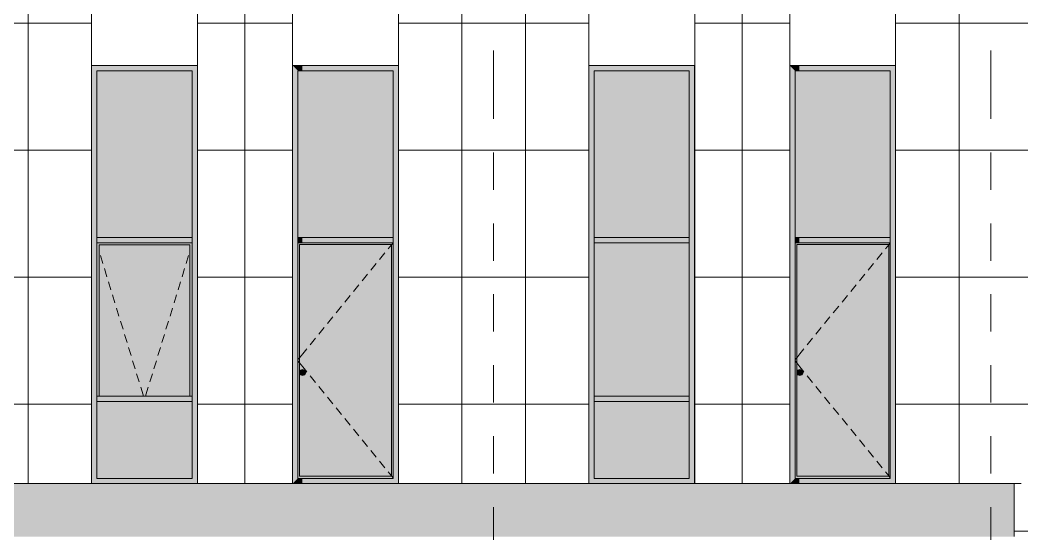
# Model space of a CAD drawing. Header units: millimetres. Extents: x 1499747 to 4230374, y -28481 to 441852.
# Drawn here: x 4137387 to 4146857, y 368603 to 373458 of the extents above; entities that cross this region are included whole.
import ezdxf

# ---------------------------------------------------------------- set-up
doc = ezdxf.new("R2010")
doc.units = ezdxf.units.MM
doc.header["$MEASUREMENT"] = 0
doc.layers.add('Чертеж и Рисунок', color=7, linetype='Continuous')

msp = doc.modelspace()

# ---------------------------------------------------------------- hatches: boundary and pattern name
at = {"layer": 'Чертеж и Рисунок', "linetype": 'Continuous', "lineweight": 0, "true_color": 0x2e2e2e}
for points in [[(4138063.15023, 373028.37032), (4138113.15031, 372978.37024), (4139013.15168, 372978.37024), (4139063.15176, 373028.37032)], [(4138063.15023, 371378.36779), (4138113.15031, 371378.36779), (4138113.15031, 372978.37024), (4138063.15023, 373028.37032)], [(4139013.15168, 372978.37024), (4139013.15168, 371378.36779), (4139063.15176, 371378.36779), (4139063.15176, 373028.37032)], [(4139962.95313, 373028.37032), (4140012.95321, 372978.37024), (4140053.85327, 372978.37024), (4140053.85327, 373028.37032)], [(4139962.95313, 371378.36779), (4140012.95321, 371378.36779), (4140012.95321, 372978.37024), (4139962.95313, 373028.37032)], [(4140053.85327, 372978.37024), (4140912.95458, 372978.37024), (4140962.95466, 373028.37032), (4140053.85327, 373028.37032)], [(4140912.95458, 372978.37024), (4140912.95458, 371378.36779), (4140962.95466, 371378.36779), (4140962.95466, 373028.37032)], [(4142762.45741, 373028.37032), (4142762.35741, 373028.37032), (4142762.35741, 371378.36779), (4142812.35749, 371378.36779), (4142812.35749, 372978.37024)], [(4143762.35894, 373028.37032), (4142762.45741, 373028.37032), (4142812.35749, 372978.37024), (4143712.35886, 372978.37024)], [(4143712.35886, 372978.37024), (4143712.35886, 371378.36779), (4143762.35894, 371378.36779), (4143762.35894, 373028.37032)], [(4144753.36045, 373028.37032), (4144662.36031, 373028.37032), (4144712.36039, 372978.37024), (4144753.36045, 372978.37024)], [(4144662.36031, 373028.37032), (4144662.36031, 371378.36779), (4144712.36039, 371378.36779), (4144712.36039, 372978.37024)], [(4144753.36045, 373028.37032), (4144753.36045, 372978.37024), (4145612.36176, 372978.37024), (4145662.36184, 373028.37032)], [(4145662.36184, 371378.36779), (4145662.36184, 373028.37032), (4145612.36176, 372978.37024), (4145612.36176, 371378.36779)], [(4138063.15023, 369878.3655), (4138113.15031, 369878.3655), (4138113.15031, 371378.36779), (4138063.15023, 371378.36779)], [(4138113.15031, 371403.36783), (4138113.15031, 371353.36776), (4139013.15168, 371353.36776), (4139013.15168, 371403.36783)], [(4139063.15176, 369878.3655), (4139063.15176, 371378.36779), (4139013.15168, 371378.36779), (4139013.15168, 369878.3655)], [(4139962.95313, 369078.36428), (4140012.95321, 369128.36436), (4140012.95321, 371378.36779), (4139962.95313, 371378.36779)], [(4140053.85327, 371403.36783), (4140012.95321, 371403.36783), (4140012.95321, 371353.36776), (4140053.85327, 371353.36776)], [(4140912.95458, 371403.36783), (4140053.85327, 371403.36783), (4140053.85327, 371353.36776), (4140912.95458, 371353.36776)], [(4140962.95466, 371378.36779), (4140912.95458, 371378.36779), (4140912.95458, 369128.36436), (4140962.95466, 369078.36428)], [(4142762.35741, 369878.3655), (4142812.35749, 369878.3655), (4142812.35749, 371378.36779), (4142762.35741, 371378.36779)], [(4142812.35749, 371403.36783), (4142812.35749, 371353.36776), (4143712.35886, 371353.36776), (4143712.35886, 371403.36783)], [(4143762.35894, 369878.3655), (4143762.35894, 371378.36779), (4143712.35886, 371378.36779), (4143712.35886, 369878.3655)], [(4144662.36031, 369078.36428), (4144712.36039, 369128.36436), (4144712.36039, 371378.36779), (4144662.36031, 371378.36779)], [(4144753.36045, 371403.36783), (4144712.36039, 371403.36783), (4144712.36039, 371353.36776), (4144753.36045, 371353.36776)], [(4145612.36176, 371403.36783), (4144753.36045, 371403.36783), (4144753.36045, 371353.36776), (4145612.36176, 371353.36776)], [(4145662.36184, 371378.36779), (4145612.36176, 371378.36779), (4145612.36176, 369128.36436), (4145662.36184, 369078.36428)], [(4138113.15031, 369878.3655), (4138113.15031, 369853.36546), (4139013.15168, 369853.36546), (4139013.15168, 369903.36554), (4138113.15031, 369903.36554)], [(4142812.35749, 369878.3655), (4142812.35749, 369853.36546), (4143712.35886, 369853.36546), (4143712.35886, 369903.36554), (4142812.35749, 369903.36554)], [(4138063.15023, 369878.3655), (4138063.15023, 369078.36428), (4138113.15031, 369128.36436), (4138113.15031, 369878.3655)], [(4139063.15176, 369878.3655), (4139013.15168, 369878.3655), (4139013.15168, 369128.36436), (4139063.15176, 369078.36428)], [(4142762.35741, 369878.3655), (4142762.35741, 369078.36428), (4142812.35749, 369128.36436), (4142812.35749, 369878.3655)], [(4143762.35894, 369878.3655), (4143712.35886, 369878.3655), (4143712.35886, 369128.36436), (4143762.35894, 369078.36428)], [(4138063.15023, 369078.36428), (4139063.15176, 369078.36428), (4139013.15168, 369128.36436), (4138113.15031, 369128.36436)], [(4139962.95313, 369078.36428), (4140053.85327, 369078.36428), (4140053.85327, 369128.36436), (4140012.95321, 369128.36436)], [(4140053.85327, 369078.36428), (4140962.95466, 369078.36428), (4140912.95458, 369128.36436), (4140053.85327, 369128.36436)], [(4142762.35741, 369078.36428), (4143762.35894, 369078.36428), (4143712.35886, 369128.36436), (4142812.35749, 369128.36436)], [(4144662.36031, 369078.36428), (4144753.36045, 369078.36428), (4144753.36045, 369128.36436), (4144712.36039, 369128.36436)], [(4144753.36045, 369078.36428), (4145662.36184, 369078.36428), (4145612.36176, 369128.36436), (4144753.36045, 369128.36436)]]:
    msp.add_hatch(color=250, dxfattribs=at).paths.add_polyline_path(points)
at = {"layer": 'Чертеж и Рисунок', "linetype": 'Continuous', "lineweight": 0, "true_color": 0x84adf9}
for points in [[(4138113.15031, 371403.36783), (4139013.15168, 371403.36783), (4139013.15168, 372978.37024), (4138113.15031, 372978.37024)], [(4140012.95321, 372978.37024), (4140012.95321, 371403.36783), (4140912.95458, 371403.36783), (4140912.95458, 372978.37024)], [(4143712.35886, 372978.37024), (4142812.35749, 372978.37024), (4142812.35749, 371403.36783), (4143712.35886, 371403.36783)], [(4144712.36039, 372978.37024), (4144712.36039, 371403.36783), (4145612.36176, 371403.36783), (4145612.36176, 372978.37024)], [(4138133.15034, 369903.36554), (4138993.15165, 369903.36554), (4138993.15165, 371333.36773), (4138133.15034, 371333.36773)], [(4142812.35749, 371353.36776), (4142812.35749, 369903.36553), (4143712.35885, 369903.36553), (4143712.35885, 371353.36776)], [(4138113.15031, 369853.36547), (4138113.15031, 369128.36436), (4139013.15168, 369128.36436), (4139013.15168, 369853.36547)], [(4142812.35749, 369853.36547), (4142812.35749, 369128.36436), (4143712.35886, 369128.36436), (4143712.35886, 369853.36547)]]:
    msp.add_hatch(color=161, dxfattribs=at).paths.add_polyline_path(points)
at = {"layer": 'Чертеж и Рисунок', "linetype": 'Continuous', "lineweight": 0, "true_color": 0xf7fdff}
for points in [[(4138133.15034, 371333.36773), (4138113.15031, 371353.36776), (4138113.15031, 369903.36554), (4138133.15034, 369903.36554)], [(4139013.15168, 371353.36776), (4138113.15031, 371353.36776), (4138133.15034, 371333.36773), (4138993.15165, 371333.36773)], [(4138993.15165, 369903.36553), (4139013.15169, 369903.36553), (4139013.15169, 371353.36776), (4138993.15165, 371333.36772)], [(4140012.95321, 371353.36776), (4140012.95321, 369133.36436), (4140027.95323, 369148.36439), (4140027.95323, 371338.36773)], [(4140012.95321, 371353.36776), (4140027.95323, 371338.36773), (4140897.95456, 371338.36773), (4140912.95458, 371353.36776), (4140053.85327, 371353.36776)], [(4140897.95456, 369148.36439), (4140912.95458, 369133.36436), (4140912.95458, 371353.36776), (4140897.95456, 371338.36773)], [(4144712.36039, 371353.36776), (4144712.36039, 369133.36436), (4144727.36041, 369148.36439), (4144727.36041, 371338.36773)], [(4144712.36039, 371353.36776), (4144727.36041, 371338.36773), (4145597.36174, 371338.36773), (4145612.36176, 371353.36776), (4144753.36045, 371353.36776)], [(4145597.36174, 369148.36439), (4145612.36176, 369133.36436), (4145612.36176, 371353.36776), (4145597.36174, 371338.36773)], [(4140012.95321, 369128.36436), (4140912.95458, 369128.36436), (4140912.95458, 369133.36436), (4140897.95456, 369148.36439), (4140027.95323, 369148.36439), (4140012.95321, 369133.36436)], [(4144712.36039, 369128.36436), (4145612.36176, 369128.36436), (4145612.36176, 369133.36436), (4145597.36174, 369148.36439), (4144727.36041, 369148.36439), (4144712.36039, 369133.36436)]]:
    msp.add_hatch(color=7, dxfattribs=at).paths.add_polyline_path(points)
at = {"layer": 'Чертеж и Рисунок', "linetype": 'Continuous', "lineweight": 0, "true_color": 0x84adf9}
h = msp.add_hatch(color=161, dxfattribs=at)
h.paths.add_polyline_path([(4140027.95323, 371338.36773), (4140027.95323, 369148.36439), (4140897.95455, 369148.36439), (4140897.95455, 371338.36773)])
h.paths.add_polyline_path([(4140028.15324, 370128.36589), (4140036.85324, 370149.46591), (4140057.95329, 370158.16593), (4140078.95332, 370149.46591), (4140087.65331, 370128.36589), (4140078.95332, 370107.36586), (4140057.95329, 370098.66583), (4140036.85324, 370107.36586)], flags=0)
h = msp.add_hatch(color=161, dxfattribs=at)
h.paths.add_polyline_path([(4144727.36041, 371338.36773), (4144727.36041, 369148.36439), (4145597.36173, 369148.36439), (4145597.36173, 371338.36773)])
h.paths.add_polyline_path([(4144727.66041, 370128.36589), (4144736.36044, 370149.46591), (4144757.36047, 370158.16593), (4144778.46049, 370149.46591), (4144787.16052, 370128.36589), (4144778.46049, 370107.36586), (4144757.36047, 370098.66583), (4144736.36044, 370107.36586)], flags=0)
at = {"layer": 'Чертеж и Рисунок', "linetype": 'Continuous', "lineweight": 0, "true_color": 0x6e2a0f}
for points in [[(4140036.75325, 370128.36588), (4140042.95326, 370143.46591), (4140036.85325, 370149.46592), (4140028.15323, 370128.36588)], [(4140042.95326, 370113.36586), (4140036.75325, 370128.36588), (4140028.15323, 370128.36588), (4140036.85325, 370107.36585)], [(4140041.65325, 370128.36588), (4140046.45326, 370139.8659), (4140042.95326, 370143.46591), (4140036.75325, 370128.36588)], [(4140046.45326, 370116.86587), (4140041.65325, 370128.36588), (4140036.75325, 370128.36588), (4140042.95326, 370113.36586)], [(4140042.95326, 370143.46591), (4140057.95328, 370149.66592), (4140057.95328, 370158.16593), (4140036.85325, 370149.46592)], [(4140057.95328, 370107.16585), (4140042.95326, 370113.36586), (4140036.85325, 370107.36585), (4140057.95328, 370098.66584)], [(4140046.65326, 370128.36588), (4140049.95327, 370136.3659), (4140046.45326, 370139.8659), (4140041.65325, 370128.36588)], [(4140049.95327, 370120.36587), (4140046.65326, 370128.36588), (4140041.65325, 370128.36588), (4140046.45326, 370116.86587)], [(4140046.45326, 370139.8659), (4140057.95328, 370144.66591), (4140057.95328, 370149.66592), (4140042.95326, 370143.46591)], [(4140057.95328, 370112.16586), (4140046.45326, 370116.86587), (4140042.95326, 370113.36586), (4140057.95328, 370107.16585)], [(4140049.95327, 370136.3659), (4140057.95328, 370139.7659), (4140057.95328, 370144.66591), (4140046.45326, 370139.8659)], [(4140057.95328, 370117.06587), (4140049.95327, 370120.36587), (4140046.45326, 370116.86587), (4140057.95328, 370112.16586)], [(4140047.45326, 370128.36588), (4140050.55327, 370120.96587), (4140056.45328, 370118.56587), (4140056.45328, 370138.2659), (4140050.55327, 370135.8659)], [(4140059.45328, 370135.4659), (4140059.45328, 370138.3659), (4140056.45328, 370138.3659), (4140056.45328, 370135.4659)], [(4140059.45328, 370128.36588), (4140059.45328, 370135.4659), (4140056.45328, 370135.4659), (4140056.45328, 370128.36588)], [(4140059.45328, 370121.36587), (4140059.45328, 370128.36588), (4140056.45328, 370128.36588), (4140056.45328, 370121.36587)], [(4140059.45328, 370118.36587), (4140059.45328, 370121.36587), (4140056.45328, 370121.36587), (4140056.45328, 370118.36587)], [(4140056.75328, 370138.3659), (4140059.15328, 370138.3659), (4140057.95328, 370138.8659)], [(4140056.75328, 370118.36587), (4140057.95328, 370117.86587), (4140059.15328, 370118.36587)], [(4140057.95328, 370149.66592), (4140072.9533, 370143.46591), (4140078.95331, 370149.46592), (4140057.95328, 370158.16593)], [(4140057.95328, 370144.66591), (4140069.4533, 370139.8659), (4140072.9533, 370143.46591), (4140057.95328, 370149.66592)], [(4140057.95328, 370139.7659), (4140065.95329, 370136.3659), (4140069.4533, 370139.8659), (4140057.95328, 370144.66591)], [(4140065.95329, 370120.36587), (4140057.95328, 370117.06587), (4140057.95328, 370112.16586), (4140069.4533, 370116.86587)], [(4140069.4533, 370116.86587), (4140057.95328, 370112.16586), (4140057.95328, 370107.16585), (4140072.9533, 370113.36586)], [(4140072.9533, 370113.36586), (4140057.95328, 370107.16585), (4140057.95328, 370098.66584), (4140078.95331, 370107.36585)], [(4140059.45328, 370138.2659), (4140059.45328, 370118.56587), (4140065.35329, 370120.96587), (4140068.45329, 370128.36588), (4140065.35329, 370135.8659)], [(4140065.95329, 370136.3659), (4140069.2533, 370128.36588), (4140074.2533, 370128.36588), (4140069.4533, 370139.8659)], [(4140069.2533, 370128.36588), (4140065.95329, 370120.36587), (4140069.4533, 370116.86587), (4140074.2533, 370128.36588)], [(4140069.4533, 370139.8659), (4140074.2533, 370128.36588), (4140079.15331, 370128.36588), (4140072.9533, 370143.46591)], [(4140074.2533, 370128.36588), (4140069.4533, 370116.86587), (4140072.9533, 370113.36586), (4140079.15331, 370128.36588)], [(4140072.9533, 370143.46591), (4140079.15331, 370128.36588), (4140087.65332, 370128.36588), (4140078.95331, 370149.46592)], [(4140079.15331, 370128.36588), (4140072.9533, 370113.36586), (4140078.95331, 370107.36585), (4140087.65332, 370128.36588)], [(4144736.16043, 370128.36588), (4144742.36044, 370143.46591), (4144736.36043, 370149.46592), (4144727.66041, 370128.36588)], [(4144742.36044, 370113.36586), (4144736.16043, 370128.36588), (4144727.66041, 370128.36588), (4144736.36043, 370107.36585)], [(4144741.16043, 370128.36588), (4144745.86044, 370139.8659), (4144742.36044, 370143.46591), (4144736.16043, 370128.36588)], [(4144745.86044, 370116.86587), (4144741.16043, 370128.36588), (4144736.16043, 370128.36588), (4144742.36044, 370113.36586)], [(4144742.36044, 370143.46591), (4144757.36046, 370149.66592), (4144757.36046, 370158.16593), (4144736.36043, 370149.46592)], [(4144757.36046, 370107.16585), (4144742.36044, 370113.36586), (4144736.36043, 370107.36585), (4144757.36046, 370098.66584)], [(4144746.06044, 370128.36588), (4144749.36045, 370136.3659), (4144745.86044, 370139.8659), (4144741.16043, 370128.36588)], [(4144749.36045, 370120.36587), (4144746.06044, 370128.36588), (4144741.16043, 370128.36588), (4144745.86044, 370116.86587)], [(4144745.86044, 370139.8659), (4144757.36046, 370144.66591), (4144757.36046, 370149.66592), (4144742.36044, 370143.46591)], [(4144757.36046, 370112.16586), (4144745.86044, 370116.86587), (4144742.36044, 370113.36586), (4144757.36046, 370107.16585)], [(4144749.36045, 370136.3659), (4144757.36046, 370139.7659), (4144757.36046, 370144.66591), (4144745.86044, 370139.8659)], [(4144757.36046, 370117.06587), (4144749.36045, 370120.36587), (4144745.86044, 370116.86587), (4144757.36046, 370112.16586)], [(4144746.86044, 370128.36588), (4144749.96045, 370120.96587), (4144755.86046, 370118.56587), (4144755.86046, 370138.2659), (4144749.96045, 370135.8659)], [(4144758.86046, 370135.4659), (4144758.86046, 370138.3659), (4144755.86046, 370138.3659), (4144755.86046, 370135.4659)], [(4144758.86046, 370128.36588), (4144758.86046, 370135.4659), (4144755.86046, 370135.4659), (4144755.86046, 370128.36588)], [(4144758.86046, 370121.36587), (4144758.86046, 370128.36588), (4144755.86046, 370128.36588), (4144755.86046, 370121.36587)], [(4144758.86046, 370118.36587), (4144758.86046, 370121.36587), (4144755.86046, 370121.36587), (4144755.86046, 370118.36587)], [(4144757.36046, 370138.8659), (4144756.16046, 370138.3659), (4144758.56046, 370138.3659)], [(4144758.56046, 370118.36587), (4144756.16046, 370118.36587), (4144757.36046, 370117.86587)], [(4144757.36046, 370149.66592), (4144772.36048, 370143.46591), (4144778.46049, 370149.46592), (4144757.36046, 370158.16593)], [(4144757.36046, 370144.66591), (4144768.86048, 370139.8659), (4144772.36048, 370143.46591), (4144757.36046, 370149.66592)], [(4144757.36046, 370139.7659), (4144765.36047, 370136.3659), (4144768.86048, 370139.8659), (4144757.36046, 370144.66591)], [(4144765.36047, 370120.36587), (4144757.36046, 370117.06587), (4144757.36046, 370112.16586), (4144768.86048, 370116.86587)], [(4144768.86048, 370116.86587), (4144757.36046, 370112.16586), (4144757.36046, 370107.16585), (4144772.36048, 370113.36586)], [(4144772.36048, 370113.36586), (4144757.36046, 370107.16585), (4144757.36046, 370098.66584), (4144778.46049, 370107.36585)], [(4144758.86046, 370138.2659), (4144758.86046, 370118.56587), (4144764.86047, 370120.96587), (4144767.86047, 370128.36588), (4144764.86047, 370135.8659)], [(4144765.36047, 370136.3659), (4144768.66048, 370128.36588), (4144773.66048, 370128.36588), (4144768.86048, 370139.8659)], [(4144768.66048, 370128.36588), (4144765.36047, 370120.36587), (4144768.86048, 370116.86587), (4144773.66048, 370128.36588)], [(4144768.86048, 370139.8659), (4144773.66048, 370128.36588), (4144778.66049, 370128.36588), (4144772.36048, 370143.46591)], [(4144773.66048, 370128.36588), (4144768.86048, 370116.86587), (4144772.36048, 370113.36586), (4144778.66049, 370128.36588)], [(4144772.36048, 370143.46591), (4144778.66049, 370128.36588), (4144787.1605, 370128.36588), (4144778.46049, 370149.46592)], [(4144778.66049, 370128.36588), (4144772.36048, 370113.36586), (4144778.46049, 370107.36585), (4144787.1605, 370128.36588)]]:
    msp.add_hatch(color=26, dxfattribs=at).paths.add_polyline_path(points)
h = msp.add_hatch(color=26, dxfattribs=at)
h.paths.add_polyline_path([(4140046.65326, 370128.36588), (4140049.95327, 370120.36587), (4140057.95328, 370117.06587), (4140065.95329, 370120.36587), (4140069.2533, 370128.36588), (4140065.95329, 370136.3659), (4140057.95328, 370139.7659), (4140049.95327, 370136.3659)])
h.paths.add_polyline_path([(4140047.45326, 370128.36588), (4140050.55327, 370135.8659), (4140056.45328, 370138.2659), (4140056.45328, 370138.3659), (4140056.75328, 370138.3659), (4140057.95328, 370138.8659), (4140059.15328, 370138.3659), (4140059.45328, 370138.3659), (4140059.45328, 370138.2659), (4140065.35329, 370135.8659), (4140068.45329, 370128.36588), (4140065.35329, 370120.96587), (4140059.45328, 370118.56587), (4140059.45328, 370118.36587), (4140059.15328, 370118.36587), (4140057.95328, 370117.86587), (4140056.75328, 370118.36587), (4140056.45328, 370118.36587), (4140056.45328, 370118.56587), (4140050.55327, 370120.96587)], flags=0)
h = msp.add_hatch(color=26, dxfattribs=at)
h.paths.add_polyline_path([(4144746.06044, 370128.36588), (4144749.36045, 370120.36587), (4144757.36046, 370117.06587), (4144765.36047, 370120.36587), (4144768.66048, 370128.36588), (4144765.36047, 370136.3659), (4144757.36046, 370139.7659), (4144749.36045, 370136.3659)])
h.paths.add_polyline_path([(4144746.86044, 370128.36588), (4144749.96045, 370135.8659), (4144755.86046, 370138.2659), (4144755.86046, 370138.3659), (4144756.16046, 370138.3659), (4144757.36046, 370138.8659), (4144758.56046, 370138.3659), (4144758.86046, 370138.3659), (4144758.86046, 370138.2659), (4144764.86047, 370135.8659), (4144767.86047, 370128.36588), (4144764.86047, 370120.96587), (4144758.86046, 370118.56587), (4144758.86046, 370118.36587), (4144758.56046, 370118.36587), (4144757.36046, 370117.86587), (4144756.16046, 370118.36587), (4144755.86046, 370118.36587), (4144755.86046, 370118.56587), (4144749.96045, 370120.96587)], flags=0)
at = {"layer": 'Чертеж и Рисунок', "linetype": 'Continuous', "lineweight": 0, "true_color": 0xffffff}
msp.add_hatch(color=7, dxfattribs=at).paths.add_polyline_path([(4146782.76355, 369078.36428), (4118512.72036, 369078.36428), (4118512.72036, 368578.36352), (4146782.76355, 368578.36352)])

# ---------------------------------------------------------------- linework, layer by layer
at = {"layer": 'Чертеж и Рисунок', "color": 253, "linetype": 'Continuous', "lineweight": 5, "true_color": 0xaaaaaa}
for points in [[(4137462.74931, 373528.37108), (4137462.74931, 369078.36428)], [(4138062.75023, 373528.37108), (4138062.75023, 369078.36428)], [(4139062.75176, 373528.37108), (4139062.75176, 369078.36428)], [(4139512.55245, 373528.37108), (4139512.55245, 369078.36428)], [(4139962.45313, 373528.37108), (4139962.45313, 369078.36428)], [(4140962.45466, 373528.37108), (4140962.45466, 369078.36428)], [(4141562.45558, 373528.37108), (4141562.45558, 369078.36428)], [(4142163.05649, 373528.37108), (4142163.05649, 369078.36428)], [(4142763.05741, 373528.37108), (4142763.05741, 369078.36428)], [(4143763.05894, 373528.37108), (4143763.05894, 369078.36428)], [(4144212.85963, 373528.37108), (4144212.85963, 369078.36428)], [(4144662.56031, 373528.37108), (4144662.56031, 369078.36428)], [(4145662.76184, 373528.37108), (4145662.76184, 369078.36428)], [(4146262.56276, 373528.37108), (4146262.56276, 369078.36428)], [(4136187.74737, 373427.97093), (4138062.75023, 373427.97093)], [(4139063.15176, 373427.97093), (4139963.15313, 373427.97093)], [(4140962.95466, 373427.97093), (4142762.75741, 373427.97093)], [(4143762.35894, 373427.97093), (4144662.36031, 373427.97093)], [(4145662.76184, 373427.97093), (4147462.76459, 373427.97093)], [(4136187.74737, 372227.96909), (4138063.15023, 372227.96909)], [(4139063.15176, 372227.96909), (4139962.95313, 372227.96909)], [(4139962.95313, 372227.96909), (4139963.15313, 372227.96909)], [(4140962.95466, 372227.96909), (4142762.35741, 372227.96909)], [(4142762.35741, 372227.96909), (4142762.75741, 372227.96909)], [(4143762.35894, 372227.96909), (4144662.36031, 372227.96909)], [(4145662.76184, 372227.96909), (4147462.76459, 372227.96909)], [(4136187.74737, 371027.96726), (4138062.75023, 371027.96726)], [(4139063.15176, 371027.96726), (4139962.95313, 371027.96726)], [(4139962.95313, 371027.96726), (4139963.15313, 371027.96726)], [(4140962.95466, 371027.96726), (4142762.35741, 371027.96726)], [(4142762.35741, 371027.96726), (4142762.75741, 371027.96726)], [(4143762.35894, 371027.96726), (4144662.36031, 371027.96726)], [(4145662.76184, 371027.96726), (4147462.76459, 371027.96726)], [(4136187.74737, 369827.96543), (4138063.15023, 369827.96543)], [(4139063.15176, 369827.96543), (4139962.95313, 369827.96543)], [(4139962.95313, 369827.96543), (4139963.15313, 369827.96543)], [(4140962.95466, 369827.96543), (4142762.35741, 369827.96543)], [(4142762.35741, 369827.96543), (4142762.75741, 369827.96543)], [(4143762.35894, 369827.96543), (4144662.36031, 369827.96543)], [(4145662.76184, 369827.96543), (4147462.76459, 369827.96543)], [(4146782.76355, 368627.96359), (4147462.76459, 368627.96359)]]:
    msp.add_lwpolyline(points, dxfattribs=at)
at = {"layer": 'Чертеж и Рисунок', "color": 8, "linetype": 'Continuous', "lineweight": 15}
for points in [[(4141862.75604, 372828.37001), (4141862.75604, 373169.67053)], [(4146562.76322, 372828.37001), (4146562.76322, 373169.67053)], [(4141862.75604, 372828.37001), (4141862.75604, 372525.06955)], [(4146562.76322, 372828.37001), (4146562.76322, 372525.06955)], [(4141862.75604, 372207.56906), (4141862.75604, 371854.76852)], [(4146562.76322, 372207.56906), (4146562.76322, 371854.76852)], [(4141862.75604, 371537.26804), (4141862.75604, 371184.5675)], [(4146562.76322, 371537.26804), (4146562.76322, 371184.5675)], [(4141862.75604, 370867.06701), (4141862.75604, 370514.26647)], [(4146562.76322, 370867.06701), (4146562.76322, 370514.26647)], [(4141862.75604, 370196.76599), (4141862.75604, 369843.96545)], [(4146562.76322, 370196.76599), (4146562.76322, 369843.96545)], [(4141862.75604, 369526.46496), (4141862.75604, 369173.66443)], [(4146562.76322, 369526.46496), (4146562.76322, 369173.66443)], [(4141862.75604, 368856.16394), (4141862.75604, 368503.3634)], [(4146562.76322, 368856.16394), (4146562.76322, 368503.3634)]]:
    msp.add_lwpolyline(points, dxfattribs=at)
at = {"layer": 'Чертеж и Рисунок', "color": 7, "linetype": 'Continuous', "lineweight": 5}
for points in [[(4138063.15023, 369078.36428), (4138063.15023, 373028.37032)], [(4138063.15023, 373028.37032), (4139063.15176, 373028.37032)], [(4139063.15176, 373028.37032), (4139063.15176, 369078.36428)], [(4139962.95313, 369078.36428), (4139962.95313, 373028.37032)], [(4139962.95313, 373028.37032), (4140962.95466, 373028.37032)], [(4140962.95466, 373028.37032), (4140962.95466, 369078.36428)], [(4142762.35741, 369078.36428), (4142762.35741, 373028.37032)], [(4142762.35741, 373028.37032), (4143762.35894, 373028.37032)], [(4143762.35894, 373028.37032), (4143762.35894, 369078.36428)], [(4144662.36031, 369078.36428), (4144662.36031, 373028.37032)], [(4144662.36031, 373028.37032), (4145662.36184, 373028.37032)], [(4145662.36184, 373028.37032), (4145662.36184, 369078.36428)], [(4139013.15168, 372978.37024), (4138113.15031, 372978.37024)], [(4138113.15031, 371403.36783), (4138113.15031, 372978.37024)], [(4139013.15168, 371403.36783), (4139013.15168, 372978.37024)], [(4140053.85327, 372978.37024), (4140012.95321, 372978.37024)], [(4140012.95321, 371403.36783), (4140012.95321, 372978.37024)], [(4140912.95458, 372978.37024), (4140053.85327, 372978.37024)], [(4140912.95458, 372978.37024), (4140912.95458, 371403.36783)], [(4143712.35886, 372978.37024), (4142812.35749, 372978.37024)], [(4142812.35749, 371403.36783), (4142812.35749, 372978.37024)], [(4143712.35886, 371403.36783), (4143712.35886, 372978.37024)], [(4144753.36045, 372978.37024), (4144712.36039, 372978.37024)], [(4144712.36039, 371403.36783), (4144712.36039, 372978.37024)], [(4145612.36176, 372978.37024), (4144753.36045, 372978.37024)], [(4145612.36176, 372978.37024), (4145612.36176, 371403.36783)], [(4138113.15031, 371378.36779), (4138113.15031, 371403.36783)], [(4139013.15168, 371403.36783), (4138113.15031, 371403.36783)], [(4138113.15031, 371353.36776), (4138113.15031, 371378.36779)], [(4139013.15168, 371353.36776), (4138113.15031, 371353.36776)], [(4138113.15031, 369903.36554), (4138113.15031, 371353.36776)], [(4138133.15034, 371333.36773), (4138133.15034, 369903.36554)], [(4138993.15165, 371333.36773), (4138133.15034, 371333.36773)], [(4138993.15165, 369903.36554), (4138993.15165, 371333.36773)], [(4139013.15168, 371378.36779), (4139013.15168, 371403.36783)], [(4139013.15168, 371353.36776), (4139013.15168, 371378.36779)], [(4139013.15168, 369878.3655), (4139013.15168, 371353.36776)], [(4140012.95321, 371378.36779), (4140012.95321, 371403.36783)], [(4140012.95321, 371403.36783), (4140053.85327, 371403.36783)], [(4140012.95321, 371353.36776), (4140012.95321, 371378.36779)], [(4140012.95321, 371353.36776), (4140053.85327, 371353.36776)], [(4140012.95321, 369128.36436), (4140012.95321, 371353.36776)], [(4140897.95456, 371338.36773), (4140027.95323, 371338.36773)], [(4140027.95323, 371338.36773), (4140027.95323, 369148.36439)], [(4140053.85327, 371403.36783), (4140912.95458, 371403.36783)], [(4140053.85327, 371353.36776), (4140912.95458, 371353.36776)], [(4140897.95456, 369148.36439), (4140897.95456, 371338.36773)], [(4140912.95458, 371403.36783), (4140912.95458, 371378.36779)], [(4140912.95458, 371378.36779), (4140912.95458, 371353.36776)], [(4140912.95458, 371353.36776), (4140912.95458, 369128.36436)], [(4142812.35749, 371378.36779), (4142812.35749, 371403.36783)], [(4143712.35886, 371403.36783), (4142812.35749, 371403.36783)], [(4142812.35749, 371353.36776), (4142812.35749, 371378.36779)], [(4143712.35886, 371353.36776), (4142812.35749, 371353.36776)], [(4142812.35749, 369903.36554), (4142812.35749, 371353.36776)], [(4143712.35886, 371378.36779), (4143712.35886, 371403.36783)], [(4143712.35886, 371353.36776), (4143712.35886, 371378.36779)], [(4143712.35886, 369878.3655), (4143712.35886, 371353.36776)], [(4144712.36039, 371378.36779), (4144712.36039, 371403.36783)], [(4144712.36039, 371403.36783), (4144753.36045, 371403.36783)], [(4144712.36039, 371353.36776), (4144712.36039, 371378.36779)], [(4144712.36039, 371353.36776), (4144753.36045, 371353.36776)], [(4144712.36039, 369128.36436), (4144712.36039, 371353.36776)], [(4145597.36174, 371338.36773), (4144727.36041, 371338.36773)], [(4144727.36041, 371338.36773), (4144727.36041, 369148.36439)], [(4144753.36045, 371403.36783), (4145612.36176, 371403.36783)], [(4144753.36045, 371353.36776), (4145612.36176, 371353.36776)], [(4145597.36174, 369148.36439), (4145597.36174, 371338.36773)], [(4145612.36176, 371403.36783), (4145612.36176, 371378.36779)], [(4145612.36176, 371378.36779), (4145612.36176, 371353.36776)], [(4145612.36176, 371353.36776), (4145612.36176, 369128.36436)], [(4140036.85325, 370149.46592), (4140028.15323, 370128.36588)], [(4140028.15323, 370128.36588), (4140036.85325, 370107.36585)], [(4140057.95328, 370158.16593), (4140036.85325, 370149.46592)], [(4140036.85325, 370107.36585), (4140057.95328, 370098.66584)], [(4140049.95327, 370136.3659), (4140046.65326, 370128.36588)], [(4140046.65326, 370128.36588), (4140049.95327, 370120.36587)], [(4140050.55327, 370135.8659), (4140047.45326, 370128.36588)], [(4140047.45326, 370128.36588), (4140050.55327, 370120.96587)], [(4140057.95328, 370139.7659), (4140049.95327, 370136.3659)], [(4140049.95327, 370120.36587), (4140057.95328, 370117.06587)], [(4140056.45328, 370138.2659), (4140050.55327, 370135.8659)], [(4140050.55327, 370120.96587), (4140056.45328, 370118.56587)], [(4140056.45328, 370135.4659), (4140056.45328, 370138.3659)], [(4140056.75328, 370138.3659), (4140056.45328, 370138.3659)], [(4140056.45328, 370128.36588), (4140056.45328, 370135.4659)], [(4140056.45328, 370121.36587), (4140056.45328, 370128.36588)], [(4140056.45328, 370118.36587), (4140056.45328, 370121.36587)], [(4140056.75328, 370118.36587), (4140056.45328, 370118.36587)], [(4140057.95328, 370138.8659), (4140056.75328, 370138.3659)], [(4140059.15328, 370138.3659), (4140056.75328, 370138.3659)], [(4140056.75328, 370118.36587), (4140057.95328, 370117.86587)], [(4140059.15328, 370118.36587), (4140056.75328, 370118.36587)], [(4140078.95331, 370149.46592), (4140057.95328, 370158.16593)], [(4140065.95329, 370136.3659), (4140057.95328, 370139.7659)], [(4140059.15328, 370138.3659), (4140057.95328, 370138.8659)], [(4140057.95328, 370117.06587), (4140065.95329, 370120.36587)], [(4140057.95328, 370117.86587), (4140059.15328, 370118.36587)], [(4140057.95328, 370098.66584), (4140078.95331, 370107.36585)], [(4140059.45328, 370138.3659), (4140059.15328, 370138.3659)], [(4140059.45328, 370118.36587), (4140059.15328, 370118.36587)], [(4140059.45328, 370135.4659), (4140059.45328, 370138.3659)], [(4140065.35329, 370135.8659), (4140059.45328, 370138.2659)], [(4140059.45328, 370128.36588), (4140059.45328, 370135.4659)], [(4140059.45328, 370121.36587), (4140059.45328, 370128.36588)], [(4140059.45328, 370118.36587), (4140059.45328, 370121.36587)], [(4140059.45328, 370118.56587), (4140065.35329, 370120.96587)], [(4140068.45329, 370128.36588), (4140065.35329, 370135.8659)], [(4140065.35329, 370120.96587), (4140068.45329, 370128.36588)], [(4140069.2533, 370128.36588), (4140065.95329, 370136.3659)], [(4140065.95329, 370120.36587), (4140069.2533, 370128.36588)], [(4140087.65332, 370128.36588), (4140078.95331, 370149.46592)], [(4140078.95331, 370107.36585), (4140087.65332, 370128.36588)], [(4144736.36043, 370149.46592), (4144727.66041, 370128.36588)], [(4144727.66041, 370128.36588), (4144736.36043, 370107.36585)], [(4144757.36046, 370158.16593), (4144736.36043, 370149.46592)], [(4144736.36043, 370107.36585), (4144757.36046, 370098.66584)], [(4144749.36045, 370136.3659), (4144746.06044, 370128.36588)], [(4144746.06044, 370128.36588), (4144749.36045, 370120.36587)], [(4144749.96045, 370135.8659), (4144746.86044, 370128.36588)], [(4144746.86044, 370128.36588), (4144749.96045, 370120.96587)], [(4144757.36046, 370139.7659), (4144749.36045, 370136.3659)], [(4144749.36045, 370120.36587), (4144757.36046, 370117.06587)], [(4144755.86046, 370138.2659), (4144749.96045, 370135.8659)], [(4144749.96045, 370120.96587), (4144755.86046, 370118.56587)], [(4144755.86046, 370135.4659), (4144755.86046, 370138.3659)], [(4144756.16046, 370138.3659), (4144755.86046, 370138.3659)], [(4144755.86046, 370128.36588), (4144755.86046, 370135.4659)], [(4144755.86046, 370121.36587), (4144755.86046, 370128.36588)], [(4144755.86046, 370118.36587), (4144755.86046, 370121.36587)], [(4144756.16046, 370118.36587), (4144755.86046, 370118.36587)], [(4144757.36046, 370138.8659), (4144756.16046, 370138.3659)], [(4144758.56046, 370138.3659), (4144756.16046, 370138.3659)], [(4144756.16046, 370118.36587), (4144757.36046, 370117.86587)], [(4144758.56046, 370118.36587), (4144756.16046, 370118.36587)], [(4144778.46049, 370149.46592), (4144757.36046, 370158.16593)], [(4144765.36047, 370136.3659), (4144757.36046, 370139.7659)], [(4144758.56046, 370138.3659), (4144757.36046, 370138.8659)], [(4144757.36046, 370117.06587), (4144765.36047, 370120.36587)], [(4144757.36046, 370117.86587), (4144758.56046, 370118.36587)], [(4144757.36046, 370098.66584), (4144778.46049, 370107.36585)], [(4144758.86046, 370138.3659), (4144758.56046, 370138.3659)], [(4144758.86046, 370118.36587), (4144758.56046, 370118.36587)], [(4144758.86046, 370135.4659), (4144758.86046, 370138.3659)], [(4144764.86047, 370135.8659), (4144758.86046, 370138.2659)], [(4144758.86046, 370128.36588), (4144758.86046, 370135.4659)], [(4144758.86046, 370121.36587), (4144758.86046, 370128.36588)], [(4144758.86046, 370118.36587), (4144758.86046, 370121.36587)], [(4144758.86046, 370118.56587), (4144764.86047, 370120.96587)], [(4144767.86047, 370128.36588), (4144764.86047, 370135.8659)], [(4144764.86047, 370120.96587), (4144767.86047, 370128.36588)], [(4144768.66048, 370128.36588), (4144765.36047, 370136.3659)], [(4144765.36047, 370120.36587), (4144768.66048, 370128.36588)], [(4144787.1605, 370128.36588), (4144778.46049, 370149.46592)], [(4144778.46049, 370107.36585), (4144787.1605, 370128.36588)], [(4138113.15031, 369878.3655), (4138113.15031, 369903.36554)], [(4138113.15031, 369903.36554), (4139013.15168, 369903.36554)], [(4142812.35749, 369878.3655), (4142812.35749, 369903.36554)], [(4142812.35749, 369903.36554), (4143712.35886, 369903.36554)], [(4138113.15031, 369853.36546), (4138113.15031, 369878.3655)], [(4138113.15031, 369853.36546), (4139013.15168, 369853.36546)], [(4138113.15031, 369128.36436), (4138113.15031, 369853.36546)], [(4139013.15168, 369128.36436), (4139013.15168, 369878.3655)], [(4142812.35749, 369853.36546), (4142812.35749, 369878.3655)], [(4142812.35749, 369853.36546), (4143712.35886, 369853.36546)], [(4142812.35749, 369128.36436), (4142812.35749, 369853.36546)], [(4143712.35886, 369128.36436), (4143712.35886, 369878.3655)], [(4140027.95323, 369148.36439), (4140897.95456, 369148.36439)], [(4144727.36041, 369148.36439), (4145597.36174, 369148.36439)], [(4139013.15168, 369128.36436), (4138113.15031, 369128.36436)], [(4140053.85327, 369128.36436), (4140012.95321, 369128.36436)], [(4140912.95458, 369128.36436), (4140053.85327, 369128.36436)], [(4143712.35886, 369128.36436), (4142812.35749, 369128.36436)], [(4144753.36045, 369128.36436), (4144712.36039, 369128.36436)], [(4145612.36176, 369128.36436), (4144753.36045, 369128.36436)]]:
    msp.add_lwpolyline(points, dxfattribs=at)
at = {"layer": 'Чертеж и Рисунок', "color": 23, "linetype": 'Continuous', "lineweight": 5, "true_color": 0xbf8080}
for points in [[(4140897.95456, 371333.86773), (4140867.35452, 371296.46767)], [(4140912.95458, 371352.26775), (4140897.95456, 371333.86773)], [(4145597.36174, 371333.86773), (4145566.76169, 371296.46767)], [(4145612.36176, 371352.26775), (4145597.36174, 371333.86773)], [(4138146.25036, 371234.06757), (4138169.65039, 371157.66746)], [(4138980.05163, 371234.06757), (4138956.6516, 371157.66746)], [(4140835.75447, 371257.66761), (4140785.15439, 371195.66752)], [(4145535.16165, 371257.66761), (4145484.66157, 371195.66752)], [(4140753.55434, 371156.96746), (4140702.95426, 371094.96736)], [(4145452.96152, 371156.96746), (4145402.46144, 371094.96736)], [(4138184.35042, 371109.76738), (4138207.75045, 371033.36727)], [(4138941.95157, 371109.76738), (4138918.55154, 371033.36727)], [(4140671.35422, 371056.2673), (4140620.75414, 370994.26721)], [(4145370.7614, 371056.2673), (4145320.26132, 370994.26721)], [(4138222.35047, 370985.56719), (4138245.85051, 370909.06708)], [(4138903.85152, 370985.56719), (4138880.45148, 370909.06708)], [(4140589.15409, 370955.56715), (4140538.55401, 370893.56705)], [(4145288.56127, 370955.56715), (4145238.06119, 370893.56705)], [(4138260.45053, 370861.267), (4138283.95057, 370784.76689)], [(4138865.75146, 370861.267), (4138842.35142, 370784.76689)], [(4140506.95396, 370854.86699), (4140456.35389, 370792.8669)], [(4145206.36114, 370854.86699), (4145155.86107, 370792.8669)], [(4140424.75384, 370754.16684), (4140374.15376, 370692.16675)], [(4145124.16102, 370754.16684), (4145073.66094, 370692.16675)], [(4138298.55059, 370736.96681), (4138321.95063, 370660.4667)], [(4138827.7514, 370736.96681), (4138804.25136, 370660.4667)], [(4140342.55371, 370653.36669), (4140291.95364, 370591.46659)], [(4145041.96089, 370653.36669), (4144991.46082, 370591.46659)], [(4138336.65065, 370612.66662), (4138360.05068, 370536.16651)], [(4138789.65134, 370612.66662), (4138766.1513, 370536.16651)], [(4140260.35359, 370552.66653), (4140209.75351, 370490.66644)], [(4144959.76077, 370552.66653), (4144909.26069, 370490.66644)], [(4138374.75071, 370488.36643), (4138398.15074, 370411.86632)], [(4138751.55128, 370488.36643), (4138728.15125, 370411.86632)], [(4138412.85077, 370364.06624), (4138436.2508, 370287.56613)], [(4138713.45122, 370364.06624), (4138690.05119, 370287.56613)], [(4140178.15346, 370451.96638), (4140127.55338, 370389.96628)], [(4144877.66064, 370451.96638), (4144827.06056, 370389.96628)], [(4140027.95323, 370267.8661), (4140012.95321, 370249.56607)], [(4140058.55328, 370305.36615), (4140027.95323, 370267.8661)], [(4140095.95334, 370351.26623), (4140058.55328, 370305.36615)], [(4144727.36041, 370267.8661), (4144712.36039, 370249.56607)], [(4144757.96046, 370305.36615), (4144727.36041, 370267.8661)], [(4144795.46052, 370351.26623), (4144757.96046, 370305.36615)], [(4138450.85082, 370239.76605), (4138474.35086, 370163.26594)], [(4138675.35117, 370239.76605), (4138651.95113, 370163.26594)], [(4140027.95323, 370218.86602), (4140012.95321, 370237.26605)], [(4140058.55328, 370181.46597), (4140027.95323, 370218.86602)], [(4140095.95334, 370135.5659), (4140058.55328, 370181.46597)], [(4144727.36041, 370218.86602), (4144712.36039, 370237.26605)], [(4144757.96046, 370181.46597), (4144727.36041, 370218.86602)], [(4144795.46052, 370135.5659), (4144757.96046, 370181.46597)], [(4138488.95088, 370115.46586), (4138512.45092, 370038.96575)], [(4138637.25111, 370115.46586), (4138613.85107, 370038.96575)], [(4140178.15346, 370034.86574), (4140127.55338, 370096.86584)], [(4144877.66064, 370034.86574), (4144827.06056, 370096.86584)], [(4138527.05094, 369991.16567), (4138539.65096, 369949.86561)], [(4138599.25105, 369991.16567), (4138586.55103, 369949.86561)], [(4140260.35359, 369934.16559), (4140209.75351, 369996.06568)], [(4144959.76077, 369934.16559), (4144909.26069, 369996.06568)], [(4138539.65096, 369949.86561), (4138553.95098, 369903.36554)], [(4138586.55103, 369949.86561), (4138572.35101, 369903.36554)], [(4140342.55371, 369833.36543), (4140291.95364, 369895.36553)], [(4145041.96089, 369833.36543), (4144991.46082, 369895.36553)], [(4140424.75384, 369732.66528), (4140374.15376, 369794.66537)], [(4145124.16102, 369732.66528), (4145073.66094, 369794.66537)], [(4140506.95396, 369631.96513), (4140456.35389, 369693.96522)], [(4145206.36114, 369631.96513), (4145155.86107, 369693.96522)], [(4140589.15409, 369531.26497), (4140538.55401, 369593.26507)], [(4145288.56127, 369531.26497), (4145238.06119, 369593.26507)], [(4140671.35422, 369430.56482), (4140620.75414, 369492.56491)], [(4145370.7614, 369430.56482), (4145320.26132, 369492.56491)], [(4140753.55434, 369329.86466), (4140702.95426, 369391.86476)], [(4145452.96152, 369329.86466), (4145402.46144, 369391.86476)], [(4140835.75447, 369229.16451), (4140785.15439, 369291.06461)], [(4145535.16165, 369229.16451), (4145484.66157, 369291.06461)], [(4140897.95456, 369152.86439), (4140867.35452, 369190.36445)], [(4140912.95458, 369134.56437), (4140897.95456, 369152.86439)], [(4145597.36174, 369152.86439), (4145566.76169, 369190.36445)], [(4145612.36176, 369134.56437), (4145597.36174, 369152.86439)]]:
    msp.add_lwpolyline(points, dxfattribs=at)
at = {"layer": 'Чертеж и Рисунок', "color": 255, "linetype": 'Continuous', "lineweight": 0}
for points in [[(4146782.76355, 369078.36428), (4118512.72036, 369078.36428)], [(4146782.76355, 368578.36352), (4146782.76355, 369078.36428)]]:
    msp.add_lwpolyline(points, dxfattribs=at)
at = {"layer": 'Чертеж и Рисунок', "color": 1, "linetype": 'Continuous', "lineweight": 0}
for points in [[(4137572.44948, 369078.36428), (4138101.55029, 369078.36428)], [(4138313.25061, 369078.36428), (4138454.35083, 369078.36428)], [(4138666.05115, 369078.36428), (4139195.15196, 369078.36428)], [(4139406.85228, 369078.36428), (4139547.9525, 369078.36428)], [(4139759.65282, 369078.36428), (4140288.75363, 369078.36428)], [(4140500.45395, 369078.36428), (4140641.55417, 369078.36428)], [(4140853.25449, 369078.36428), (4141382.4553, 369078.36428)], [(4141594.05563, 369078.36428), (4141735.15584, 369078.36428)], [(4141946.85616, 369078.36428), (4142476.05697, 369078.36428)], [(4142687.6573, 369078.36428), (4142828.75751, 369078.36428)], [(4143040.45784, 369078.36428), (4143569.65864, 369078.36428)], [(4143781.25897, 369078.36428), (4143922.45918, 369078.36428)], [(4144134.05951, 369078.36428), (4144663.26031, 369078.36428)], [(4144874.96064, 369078.36428), (4145016.06085, 369078.36428)], [(4145227.66118, 369078.36428), (4145756.86199, 369078.36428)], [(4145968.56231, 369078.36428), (4146109.66252, 369078.36428)], [(4146321.26285, 369078.36428), (4146850.46366, 369078.36428)]]:
    msp.add_lwpolyline(points, dxfattribs=at)

doc.saveas('drawing.dxf')
